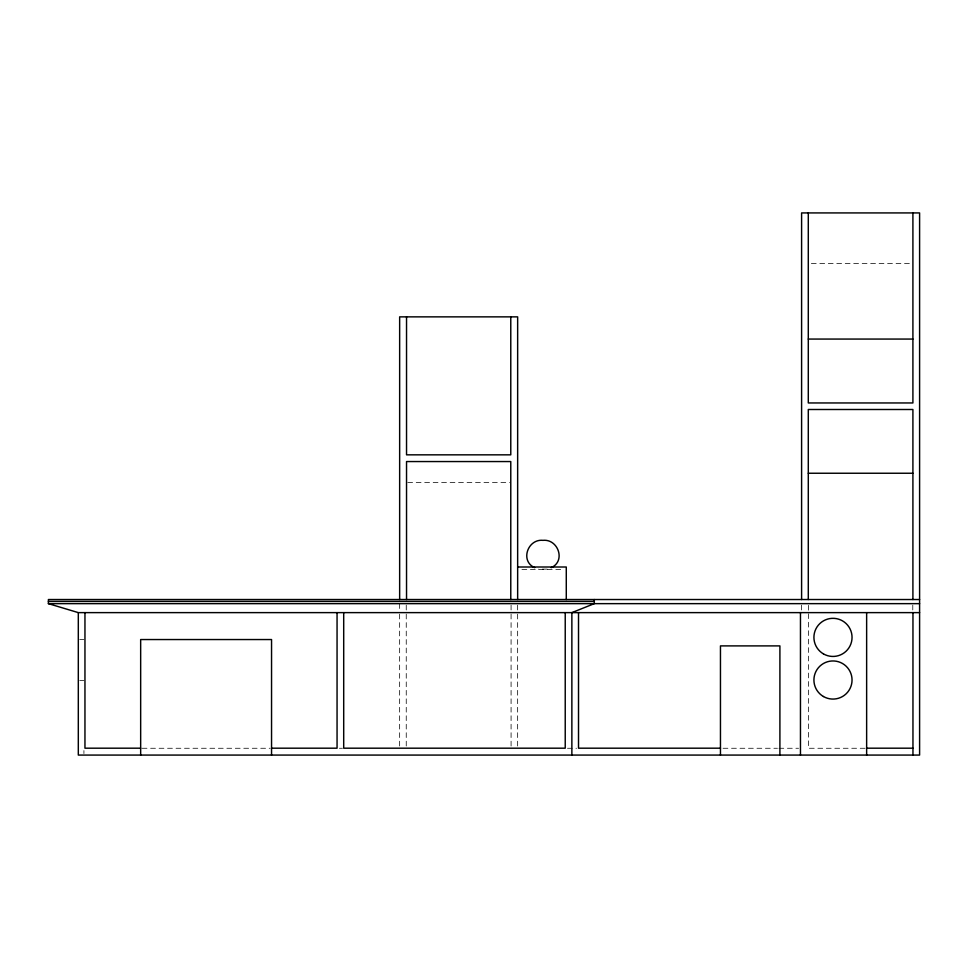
<?xml version="1.0" encoding="UTF-8"?>
<svg xmlns="http://www.w3.org/2000/svg" width="968" height="968" viewBox="0 0 968 968"><rect width="100%" height="100%" fill="white"/><g stroke="black" fill="none" stroke-linecap="round" stroke-linejoin="round"><path stroke-width="0.73" stroke-dasharray="4.84 3.63" d="M547.21 569.124L538.668 569.124M811.353 263.55L911.299 263.55M407.746 482.524L509.591 482.524M521.946 569.62L561.985 569.62M79.715 639.545L83.926 639.545M79.715 680.456L83.926 680.456M142.139 748.264L270.145 748.264M339.417 748.264L342.43 748.264M567.49 748.264L576.553 748.264M723.06 748.264L777.437 748.264M778.95 748.264L798.588 748.264M865.053 748.264L808.365 748.264L808.365 612.623M912.788 605.133L912.788 611.123M808.365 605.351L808.365 611.171M801.601 605.145L801.601 611.171M517.65 605.145L517.65 611.147M517.65 614.135L517.65 746.764M511.08 605.145L511.08 611.123M511.08 614.135L511.08 746.764M406.245 605.145L406.245 611.123M406.245 614.135L406.245 746.764M399.651 603.645L399.651 611.171M399.651 614.135L399.651 746.764M83.926 750.575L83.926 753.576"/><path stroke-width="1.45" d="M551.203 567.659C566.038 561.174 558.161 538.765 542.939 540.338C527.717 538.765 519.852 561.174 534.687 567.659M808.292 339.066L912.909 339.066M808.292 473.243L912.909 473.243M517.65 567.006L566.28 567.006L566.28 599.531M919.6 599.531L48.4 599.531L48.4 603.645L78.311 612.623L919.6 612.623M48.4 601.406L594.304 601.406M48.4 603.645L919.6 603.645M140.662 748.191L84.954 748.191L84.954 612.623M271.548 748.191L337.058 748.191L337.058 612.623M720.458 748.191L578.513 748.191L578.513 612.623M866.638 748.191L912.957 748.191M912.909 212.924L912.909 402.954L808.292 402.954L808.292 212.924M912.909 599.531L912.909 409.5L808.292 409.5L808.292 599.531M912.957 612.623L912.957 755.076M866.638 612.623L866.638 755.076M801.601 599.531L801.601 212.924L919.6 212.924L919.6 755.076L78.311 755.076L78.311 612.623M800.463 612.623L800.463 755.076M779.905 755.076L779.905 645.898L720.458 645.898L720.458 755.076M594.304 599.531L594.304 603.645L571.87 612.623L571.87 755.076M565.227 612.623L565.227 748.191L343.7 748.191L343.7 612.623M517.65 599.531L517.65 316.863L399.651 316.863L399.651 599.531M510.777 316.863L510.777 454.839L406.536 454.839L406.536 316.863M510.777 599.531L510.777 461.554L406.536 461.554L406.536 599.531M271.548 755.076L271.548 639.545L140.662 639.545L140.662 755.076M823.441 653.896A19.07 19.07 0 0 0 852.046 637.392A19.07 19.07 0 0 0 823.441 620.875A19.07 19.07 0 0 0 823.441 653.896M823.441 696.524A19.07 19.07 0 0 0 852.046 680.008A19.07 19.07 0 0 0 823.441 663.504A19.07 19.07 0 0 0 823.441 696.524"/></g></svg>
